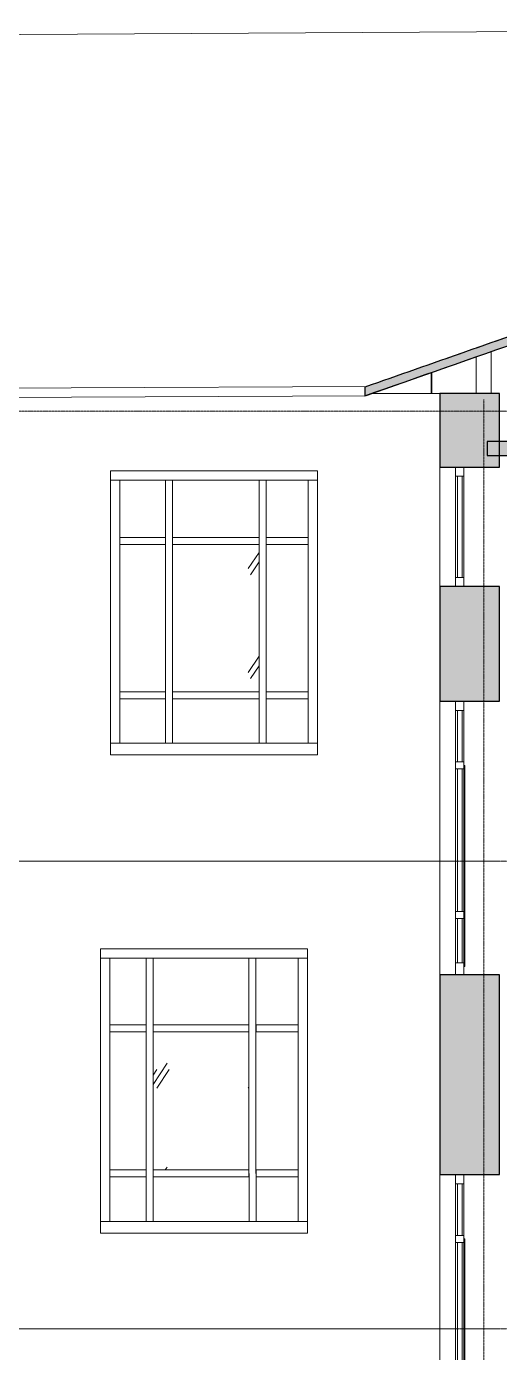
# Model space of a CAD drawing. Header units: millimetres. Extents: x -46915 to 9656, y -6969 to 19630.
# Drawn here: x -24468 to -20424, y 7749 to 19090 of the extents above; entities that cross this region are included whole.
import ezdxf

# ---------------------------------------------------------------- set-up
doc = ezdxf.new("R2010")
doc.units = ezdxf.units.MM
doc.linetypes.add('ADSK_Линия сетки', pattern=[25, 20, -2.5, 0, -2.5])
for name, color, linetype, lineweight in [('Витраж', 7, 'Continuous', 9), ('Крыша', 7, 'Continuous', 9), ('Несущие колонны', 7, 'Continuous', 9), ('Окна', 7, 'Continuous', 9), ('Оси', 7, 'Continuous', 9), ('Панели витража', 7, 'Continuous', 9), ('Перекрытие', 7, 'Continuous', 9), ('Стены внутренние', 7, 'Continuous', 9), ('Стены наружные', 7, 'Continuous', 9), ('Уровни', 7, 'Continuous', 9)]:
    doc.layers.add(name, color=color, linetype=linetype, lineweight=lineweight)
pattern_1 = [(236.31, (-18821.59, 442.3), (-888.998, -1778.001), [320.533, -2884.8]), (236.31, (-18803.8, 388.96), (-888.998, -1778.001), [192.32, -3013.015]), (236.31, (-18910.49, 388.96), (-888.998, -1778.001), [192.32, -3013.015])]

# ---------------------------------------------------------------- blocks, each defined once
blk = doc.blocks.new('Системная панель - _AR_Стекло_40мм_привязка по центру-V13-Б')
at = {"layer": 'Панели витража', "lineweight": 15}
for p, q in [((-20744, 8690), (-20784, 8690)), ((-20784, 8690), (-20784, 7470)), ((-20744, 7470), (-20744, 8690)), ((-20784, 7470), (-20744, 7470))]:
    blk.add_line(p, q, dxfattribs=at)
blk = doc.blocks.new('Системная панель - _AR_Стекло_40мм_привязка по центру-V14-Б')
at = {"layer": 'Панели витража', "lineweight": 15}
for p, q in [((-20744, 9190), (-20784, 9190)), ((-20784, 9190), (-20784, 8750)), ((-20744, 8750), (-20744, 9190)), ((-20784, 8750), (-20744, 8750))]:
    blk.add_line(p, q, dxfattribs=at)
blk = doc.blocks.new('Витраж-тент со смещением вовне - 60мм 30 сдвиг верхнее без сетки-1467094-Б')
at = {"layer": 'Окна'}
for p, q in [((-20719, 4710), (-20729, 4710)), ((-20719, 4710), (-20719, 3430)), ((-20729, 3430), (-20719, 3430))]:
    blk.add_line(p, q, dxfattribs=at)
blk = doc.blocks.new('Прямоугольный импост - 70х20_60мм-V16-Б')
at = {"layer": 'Витраж', "lineweight": 15}
for p, q in [((-20729, 9270), (-20799, 9270)), ((-20799, 9270), (-20799, 9190)), ((-20799, 9190), (-20729, 9190)), ((-20729, 9190), (-20729, 9270))]:
    blk.add_line(p, q, dxfattribs=at)
blk = doc.blocks.new('Прямоугольный импост - 70х60мм-1236807-Б')
at = {"layer": 'Витраж'}
for p, q in [((-20799, 5180), (-20799, 4740)), ((-20729, 5180), (-20729, 4740))]:
    blk.add_line(p, q, dxfattribs=at)
blk = doc.blocks.new('Прямоугольный импост - 70х60мм-V17-Б')
at = {"layer": 'Витраж', "lineweight": 15}
for p, q in [((-20729, 8750), (-20799, 8750)), ((-20799, 8750), (-20799, 8690)), ((-20729, 8690), (-20729, 8750)), ((-20799, 8690), (-20729, 8690))]:
    blk.add_line(p, q, dxfattribs=at)
blk = doc.blocks.new('Прямоугольный импост - 70х60мм-1464295-Б')
at = {"layer": 'Витраж'}
for p, q in [((-20799, 4680), (-20799, 3460)), ((-20729, 4680), (-20729, 3460))]:
    blk.add_line(p, q, dxfattribs=at)
blk = doc.blocks.new('Прямоугольный импост - 70х20_60мм-1426008-Б')
at = {"layer": 'Витраж'}
blk.add_line((-23416, 11120), (-23836, 11120), dxfattribs=at)
blk = doc.blocks.new('Прямоугольный импост - 70х40_60мм-1229682-Б')
at = {"layer": 'Витраж'}
blk.add_line((-22589, 860), (-22119, 860), dxfattribs=at)
blk = doc.blocks.new('Прямоугольный импост - 70х20_60мм-1236776-Б')
at = {"layer": 'Витраж'}
for p, q in [((-23809, 1270), (-23809, 860)), ((-23809, 860), (-23889, 860))]:
    blk.add_line(p, q, dxfattribs=at)
blk = doc.blocks.new('Прямоугольный импост - 70х20_60мм-1225026-Б')
at = {"layer": 'Витраж'}
blk.add_line((-23756, 10520), (-23756, 9280), dxfattribs=at)
blk = doc.blocks.new('Прямоугольный импост - 70х20_60мм-1424475-Б')
at = {"layer": 'Витраж'}
for p, q in [((-23836, 11120), (-23756, 11120)), ((-23756, 11120), (-23756, 10520))]:
    blk.add_line(p, q, dxfattribs=at)
blk = doc.blocks.new('Прямоугольный импост - 70х20_60мм-1424476-Б')
at = {"layer": 'Витраж'}
for p, q in [((-22146, 11120), (-22066, 11120)), ((-22146, 10520), (-22146, 11120))]:
    blk.add_line(p, q, dxfattribs=at)
blk = doc.blocks.new('Прямоугольный импост - 70х20_60мм-1236778-Б')
at = {"layer": 'Витраж'}
for p, q in [((-22199, 860), (-22199, 1270)), ((-22119, 860), (-22199, 860))]:
    blk.add_line(p, q, dxfattribs=at)
blk = doc.blocks.new('Прямоугольный импост - 70х20_60мм-1225023-Б')
at = {"layer": 'Витраж'}
blk.add_line((-22146, 9280), (-22146, 10520), dxfattribs=at)
blk = doc.blocks.new('Прямоугольный импост - 70х20_60мм-1225111-Б')
at = {"layer": 'Витраж'}
blk.add_line((-22536, 11120), (-23416, 11120), dxfattribs=at)
blk = doc.blocks.new('Прямоугольный импост - 70х40_60мм-1426009-Б')
at = {"layer": 'Витраж'}
blk.add_line((-23836, 8870), (-23416, 8870), dxfattribs=at)
blk = doc.blocks.new('Витраж-стеклопакет - Глухой стеклопакет 40мм-1320028-Б')
at = {"layer": 'Окна', "lineweight": 5}
h = blk.add_hatch(dxfattribs=at)
h.set_pattern_fill('FP_1', color=256, style=0, pattern_type=2)
h.set_pattern_definition(pattern_1)
h.paths.add_polyline_path([(-22566, 9310), (-22566, 10490), (-23386, 10490), (-23386, 9310)])
blk = doc.blocks.new('Прямоугольный импост - 70х20_60мм-1225113-Б')
at = {"layer": 'Витраж'}
blk.add_line((-22119, 3110), (-22589, 3110), dxfattribs=at)
blk = doc.blocks.new('Прямоугольный импост - 70х40_60мм-1229822-Б')
at = {"layer": 'Витраж'}
blk.add_line((-23416, 8870), (-22536, 8870), dxfattribs=at)
blk = doc.blocks.new('Прямоугольный импост - 70х60мм-1424473-Б')
at = {"layer": 'Витраж'}
for p, q in [((-23446, 11120), (-23386, 11120)), ((-23446, 11120), (-23446, 10520)), ((-23386, 11120), (-23386, 10520))]:
    blk.add_line(p, q, dxfattribs=at)
blk = doc.blocks.new('Прямоугольный импост - 70х60мм-1236773-Б')
at = {"layer": 'Витраж'}
for p, q in [((-23469, 1270), (-23469, 860)), ((-23409, 1270), (-23409, 860)), ((-23409, 860), (-23469, 860))]:
    blk.add_line(p, q, dxfattribs=at)
blk = doc.blocks.new('Прямоугольный импост - 70х60мм-1426010-Б')
at = {"layer": 'Витраж'}
for p, q in [((-23756, 10490), (-23756, 10550)), ((-23446, 10550), (-23756, 10550)), ((-23446, 10550), (-23446, 10490)), ((-23446, 10490), (-23756, 10490))]:
    blk.add_line(p, q, dxfattribs=at)
blk = doc.blocks.new('Прямоугольный импост - 70х60мм-1225009-Б')
at = {"layer": 'Витраж'}
for p, q in [((-22559, 2600), (-22559, 2660)), ((-22199, 2660), (-22559, 2660)), ((-22199, 2660), (-22199, 2600)), ((-22199, 2600), (-22559, 2600))]:
    blk.add_line(p, q, dxfattribs=at)
blk = doc.blocks.new('Прямоугольный импост - 70х60мм-1239008-Б')
at = {"layer": 'Витраж'}
for p, q in [((-23446, 10520), (-23446, 9280)), ((-23386, 10520), (-23386, 9280))]:
    blk.add_line(p, q, dxfattribs=at)
blk = doc.blocks.new('Прямоугольный импост - 70х60мм-1242018-Б')
at = {"layer": 'Витраж'}
for p, q in [((-23386, 10490), (-23386, 10550)), ((-22566, 10550), (-23386, 10550)), ((-22566, 10550), (-22566, 10490)), ((-22566, 10490), (-23386, 10490))]:
    blk.add_line(p, q, dxfattribs=at)
blk = doc.blocks.new('Системная панель - _AR_Стекло_40мм_привязка по центру-1433322-Б')
at = {"layer": 'Панели витража', "lineweight": 15}
for p, q in [((-20744, 15244), (-20784, 15244)), ((-20784, 15244), (-20784, 14376)), ((-20744, 14376), (-20744, 15244)), ((-20784, 14376), (-20744, 14376))]:
    blk.add_line(p, q, dxfattribs=at)
blk = doc.blocks.new('Прямоугольный импост - 70х20_56мм-1238645-Б')
at = {"layer": 'Витраж', "lineweight": 15}
for p, q in [((-20729, 14376), (-20799, 14376)), ((-20799, 14376), (-20799, 14300)), ((-20799, 14300), (-20729, 14300)), ((-20729, 14300), (-20729, 14376))]:
    blk.add_line(p, q, dxfattribs=at)
blk = doc.blocks.new('Прямоугольный импост - 70х20_56мм-1238622-Б')
at = {"layer": 'Витраж', "lineweight": 15}
for p, q in [((-20729, 15320), (-20799, 15320)), ((-20799, 15320), (-20799, 15244)), ((-20729, 15244), (-20729, 15320)), ((-20799, 15244), (-20729, 15244))]:
    blk.add_line(p, q, dxfattribs=at)
blk = doc.blocks.new('Прямоугольный импост - 70х76мм-1433321-Б')
at = {"layer": 'Витраж'}
for p, q in [((-20799, 15244), (-20799, 14376)), ((-20729, 15244), (-20729, 14376))]:
    blk.add_line(p, q, dxfattribs=at)
blk = doc.blocks.new('Системная панель - _AR_Стекло_40мм_привязка по центру-V20-Б')
at = {"layer": 'Панели витража', "lineweight": 15}
for p, q in [((-20744, 11460), (-20784, 11460)), ((-20784, 11460), (-20784, 11080)), ((-20744, 11080), (-20744, 11460)), ((-20784, 11080), (-20744, 11080))]:
    blk.add_line(p, q, dxfattribs=at)
blk = doc.blocks.new('Системная панель - _AR_Стекло_40мм_привязка по центру-V21-Б')
at = {"layer": 'Панели витража', "lineweight": 15}
for p, q in [((-20744, 12740), (-20784, 12740)), ((-20784, 12740), (-20784, 11520)), ((-20744, 11520), (-20744, 12740)), ((-20784, 11520), (-20744, 11520))]:
    blk.add_line(p, q, dxfattribs=at)
blk = doc.blocks.new('Системная панель - _AR_Стекло_40мм_привязка по центру-V22-Б')
at = {"layer": 'Панели витража', "lineweight": 15}
for p, q in [((-20744, 13240), (-20784, 13240)), ((-20784, 13240), (-20784, 12800)), ((-20744, 12800), (-20744, 13240)), ((-20784, 12800), (-20744, 12800))]:
    blk.add_line(p, q, dxfattribs=at)
blk = doc.blocks.new('Прямоугольный импост - 70х40_60мм-V23-Б')
at = {"layer": 'Витраж', "lineweight": 15}
for p, q in [((-20729, 11080), (-20799, 11080)), ((-20799, 11080), (-20799, 10980)), ((-20729, 10980), (-20729, 11080)), ((-20799, 10980), (-20729, 10980))]:
    blk.add_line(p, q, dxfattribs=at)
blk = doc.blocks.new('Витраж-тент со смещением вовне - 60мм 30 сдвиг-1466994-Б')
at = {"layer": 'Окна'}
for p, q in [((-20719, 3430), (-20729, 3430)), ((-20719, 3430), (-20719, 2990)), ((-20729, 2990), (-20719, 2990))]:
    blk.add_line(p, q, dxfattribs=at)
blk = doc.blocks.new('Прямоугольный импост - 70х20_60мм-V24-Б')
at = {"layer": 'Витраж', "lineweight": 15}
for p, q in [((-20729, 13320), (-20799, 13320)), ((-20799, 13320), (-20799, 13240)), ((-20729, 13240), (-20729, 13320)), ((-20799, 13240), (-20729, 13240))]:
    blk.add_line(p, q, dxfattribs=at)
blk = doc.blocks.new('Прямоугольный импост - 70х60мм-V8-Б')
at = {"layer": 'Витраж'}
for p, q in [((-20799, 3400), (-20799, 3020)), ((-20729, 3400), (-20729, 3020))]:
    blk.add_line(p, q, dxfattribs=at)
blk = doc.blocks.new('Прямоугольный импост - 70х60мм-V25-Б')
at = {"layer": 'Витраж', "lineweight": 15}
for p, q in [((-20729, 12800), (-20799, 12800)), ((-20799, 12800), (-20799, 12740)), ((-20799, 12740), (-20729, 12740)), ((-20729, 12740), (-20729, 12800))]:
    blk.add_line(p, q, dxfattribs=at)
blk = doc.blocks.new('Прямоугольный импост - 70х20_60мм-1426885-Б')
at = {"layer": 'Витраж'}
blk.add_line((-23402, 7120), (-23902, 7120), dxfattribs=at)
blk = doc.blocks.new('Прямоугольный импост - 70х20_60мм-1225891-Б')
at = {"layer": 'Витраж'}
blk.add_line((-23822, 6600), (-23822, 5280), dxfattribs=at)
blk = doc.blocks.new('Прямоугольный импост - 70х20_60мм-1438125-Б')
at = {"layer": 'Витраж'}
for p, q in [((-23902, 7120), (-23822, 7120)), ((-23822, 7120), (-23822, 6600))]:
    blk.add_line(p, q, dxfattribs=at)
blk = doc.blocks.new('Прямоугольный импост - 70х20_60мм-1438126-Б')
at = {"layer": 'Витраж'}
for p, q in [((-22212, 7120), (-22132, 7120)), ((-22212, 6600), (-22212, 7120))]:
    blk.add_line(p, q, dxfattribs=at)
blk = doc.blocks.new('Прямоугольный импост - 70х20_60мм-1225894-Б')
at = {"layer": 'Витраж'}
blk.add_line((-22212, 5280), (-22212, 6600), dxfattribs=at)
blk = doc.blocks.new('Прямоугольный импост - 70х20_60мм-1225850-Б')
at = {"layer": 'Витраж'}
blk.add_line((-22602, 7120), (-23402, 7120), dxfattribs=at)
blk = doc.blocks.new('Прямоугольный импост - 70х40_60мм-1426886-Б')
at = {"layer": 'Витраж'}
blk.add_line((-23902, 4870), (-23402, 4870), dxfattribs=at)
blk = doc.blocks.new('Витраж-стеклопакет - Глухой стеклопакет 40мм-V26-Б')
at = {"layer": 'Окна', "lineweight": 5}
h = blk.add_hatch(dxfattribs=at)
h.set_pattern_fill('FP_1', color=256, style=0, pattern_type=2)
h.set_pattern_definition(pattern_1)
h.paths.add_polyline_path([(-22480, 13400), (-22480, 14660), (-23220, 14660), (-23220, 13400), (-23112, 13400)])
blk = doc.blocks.new('Прямоугольный импост - 70х40_60мм-1229684-Б')
at = {"layer": 'Витраж'}
blk.add_line((-23402, 4870), (-22602, 4870), dxfattribs=at)
blk = doc.blocks.new('Прямоугольный импост - 70х60мм-1438123-Б')
at = {"layer": 'Витраж'}
for p, q in [((-23432, 7120), (-23372, 7120)), ((-23432, 7120), (-23432, 6600)), ((-23372, 7120), (-23372, 6600))]:
    blk.add_line(p, q, dxfattribs=at)
blk = doc.blocks.new('Прямоугольный импост - 70х60мм-1426887-Б')
at = {"layer": 'Витраж'}
for p, q in [((-23822, 6570), (-23822, 6630)), ((-23432, 6630), (-23822, 6630)), ((-23432, 6630), (-23432, 6570)), ((-23432, 6570), (-23822, 6570))]:
    blk.add_line(p, q, dxfattribs=at)
blk = doc.blocks.new('Прямоугольный импост - 70х60мм-1241994-Б')
at = {"layer": 'Витраж'}
for p, q in [((-23432, 6600), (-23432, 5280)), ((-23372, 6600), (-23372, 5280))]:
    blk.add_line(p, q, dxfattribs=at)
blk = doc.blocks.new('Прямоугольный импост - 70х60мм-1229542-Б')
at = {"layer": 'Витраж'}
for p, q in [((-23372, 6570), (-23372, 6630)), ((-22632, 6630), (-23372, 6630)), ((-22632, 6630), (-22632, 6570)), ((-22632, 6570), (-23372, 6570))]:
    blk.add_line(p, q, dxfattribs=at)
blk = doc.blocks.new('ADSK_КолоннаЖБ_Прямоугольная - 380х380мм кирпич-2878672-Б')
at = {"layer": 'Несущие колонны'}
for p, q in [((-20623, 16262), (-20623, 15950)), ((-21009, 15950), (-21009, 16126)), ((-21003, 16128), (-21003, 15950))]:
    blk.add_line(p, q, dxfattribs=at)

msp = doc.modelspace()

# ---------------------------------------------------------------- hatches: boundary and pattern name
at = {"layer": 'Крыша', "true_color": 0xc0c0c0}
h = msp.add_hatch(color=9, dxfattribs=at)
h.paths.add_polyline_path([(559, 15600), (559, 15682), (-1924, 17256), (-1924, 17173), (-449, 16238)])
h.paths.add_polyline_path([(-21576, 15931), (-20090, 16452), (-18579, 16979), (-17434, 17376), (-16052, 17854), (-15361, 18090), (-9588, 18034), (-9588, 18109), (-15361, 18165), (-16743, 17689), (-18125, 17211), (-19506, 16730), (-20886, 16247), (-21576, 16005)])
at = {"layer": 'Перекрытие', "true_color": 0xc0c0c0}
msp.add_hatch(color=9, dxfattribs=at).paths.add_polyline_path([(-14046, 15420), (-12929, 15420), (-12929, 15540), (-20530, 15540), (-20530, 15420), (-15557, 15420)])
at = {"layer": 'Стены наружные', "true_color": 0xc0c0c0}
h = msp.add_hatch(color=9, dxfattribs=at)
h.paths.add_polyline_path([(-20934, 13320), (-20424, 13320), (-20424, 14300), (-20934, 14300), (-20934, 14020)])
h.paths.add_polyline_path([(-20934, 15320), (-20424, 15320), (-20424, 15950), (-20934, 15950), (-20934, 15601)])
msp.add_hatch(color=9, dxfattribs=at).paths.add_polyline_path([(-20845, 9270), (-20424, 9270), (-20424, 10980), (-20934, 10980), (-20934, 9270)])

# ---------------------------------------------------------------- linework, layer by layer
at = {"layer": 'Крыша', "lineweight": 30}
msp.add_line((-21576, 16005), (-21576, 15931), dxfattribs=at)
at = {"layer": 'Крыша'}
msp.add_line((-21564, 15930), (-21564, 15935), dxfattribs=at)
at = {"layer": 'Крыша', "flags": 128}
for points in [[(-12817, 19090), (-15742, 19073), (-18668, 19057), (-21594, 19040), (-24520, 19023), (-27446, 19007), (-30371, 18990), (-33297, 18973), (-36223, 18957), (-39149, 18940)], [(-12817, 19090), (-13789, 18748), (-14761, 18406), (-15732, 18063), (-16704, 17721), (-17676, 17379), (-18648, 17037), (-19620, 16694), (-20592, 16352), (-21564, 16010)], [(-21564, 16010), (-20592, 16352), (-19620, 16694), (-18648, 17037), (-17676, 17379), (-16704, 17721), (-15732, 18063), (-14761, 18406), (-13789, 18748), (-12817, 19090)], [(-19367, 16704), (-19621, 16615), (-20592, 16273), (-21564, 15930)], [(-44247, 15910), (-41727, 15921), (-39206, 15932), (-36686, 15943), (-34166, 15954), (-31645, 15966), (-29125, 15977), (-26605, 15988), (-24085, 15999), (-21564, 16010)], [(-21564, 16010), (-21568, 16008), (-21572, 16007), (-21576, 16005)], [(-21564, 15930), (-24084, 15919), (-26604, 15908), (-29124, 15897), (-31644, 15886), (-34164, 15875), (-36684, 15864), (-39204, 15853), (-41724, 15842), (-44244, 15831)]]:
    msp.add_lwpolyline(points, dxfattribs=at)
at = {"layer": 'Крыша', "lineweight": 30}
for points, knots in [([(-15361, 18165), (-16283, 17849), (-17780, 17331), (-19851, 16610), (-21001, 16207), (-21576, 16005)], [0, 0, 0, 0, 0.444444, 0.722222, 1, 1, 1, 1]), ([(-21576, 15931), (-20656, 16254), (-18603, 16972), (-16548, 17683), (-15413, 18073)], [0, 0, 0, 0, 0.4444444, 0.9915196, 0.9915196, 0.9915196, 0.9915196])]:
    msp.add_open_spline(points, degree=3, knots=knots, dxfattribs=at)
at = {"layer": 'Оси', "linetype": 'ADSK_Линия сетки'}
msp.add_line((-20557, -6169), (-20557, 15900), dxfattribs=at)
at = {"layer": 'Перекрытие', "lineweight": 30}
for p, q in [((-12929, 15540), (-20530, 15540)), ((-20530, 15540), (-20530, 15420)), ((-20530, 15420), (-12929, 15420))]:
    msp.add_line(p, q, dxfattribs=at)
at = {"layer": 'Стены внутренние'}
msp.add_line((-20495, 16307), (-20495, 15950), dxfattribs=at)
at = {"layer": 'Стены наружные'}
for p, q in [((-20934, 15950), (-21508, 15950)), ((-20383, 15800), (-20424, 15800)), ((-20934, 14300), (-20934, 15320)), ((-23750, 12860), (-23750, 15290)), ((-23750, 15290), (-21980, 15290)), ((-21980, 15290), (-21980, 12860)), ((-20934, 10980), (-20934, 13320)), ((-21980, 12860), (-23750, 12860)), ((-20799, 11950), (-43759, 11950)), ((-20719, 11950), (-20424, 11950)), ((-23836, 8770), (-23836, 11200)), ((-23836, 11200), (-22066, 11200)), ((-22066, 11200), (-22066, 8770)), ((-20934, 6930), (-20934, 9270)), ((-22066, 8770), (-23836, 8770)), ((-20799, 7950), (-43759, 7950)), ((-20719, 7950), (-20424, 7950))]:
    msp.add_line(p, q, dxfattribs=at)
at = {"layer": 'Стены наружные', "lineweight": 30}
for p, q in [((-20934, 15950), (-20934, 15320)), ((-20424, 15950), (-20934, 15950)), ((-20424, 15320), (-20424, 15950)), ((-20934, 15320), (-20424, 15320)), ((-20934, 14300), (-20934, 13320)), ((-20424, 14300), (-20934, 14300)), ((-20424, 13320), (-20424, 14300)), ((-20934, 13320), (-20424, 13320)), ((-20934, 10980), (-20934, 9270)), ((-20424, 10980), (-20934, 10980)), ((-20424, 9270), (-20424, 10980)), ((-20934, 9270), (-20424, 9270))]:
    msp.add_line(p, q, dxfattribs=at)
at = {"layer": 'Уровни', "linetype": 'ADSK_Линия сетки', "lineweight": 20}
for p, q in [((5133, 15800), (-46915, 15800)), ((5133, 11950), (-46915, 11950)), ((5133, 7950), (-46915, 7950))]:
    msp.add_line(p, q, dxfattribs=at)

# ---------------------------------------------------------------- block references
at = {"layer": 'Витраж'}
for name, p in [('Прямоугольный импост - 70х20_56мм-1238622-Б', (0, 0)), ('Прямоугольный импост - 70х20_60мм-1426885-Б', (152, 8090)), ('Прямоугольный импост - 70х20_60мм-1438125-Б', (152, 8090)), ('Прямоугольный импост - 70х60мм-1438123-Б', (152, 8090)), ('Прямоугольный импост - 70х20_60мм-1225850-Б', (152, 8090)), ('Прямоугольный импост - 70х60мм-1438123-Б', (952, 8090)), ('Прямоугольный импост - 70х20_60мм-1225113-Б', (139, 12100)), ('Прямоугольный импост - 70х20_60мм-1438126-Б', (152, 8090)), ('Прямоугольный импост - 70х76мм-1433321-Б', (0, 0)), ('Прямоугольный импост - 70х60мм-1426887-Б', (152, 8090)), ('Прямоугольный импост - 70х20_60мм-1225891-Б', (152, 8090)), ('Прямоугольный импост - 70х60мм-1241994-Б', (152, 8090)), ('Прямоугольный импост - 70х60мм-1229542-Б', (152, 8090)), ('Прямоугольный импост - 70х60мм-1241994-Б', (952, 8090)), ('Прямоугольный импост - 70х60мм-1225009-Б', (139, 12060)), ('Прямоугольный импост - 70х20_60мм-1225894-Б', (152, 8090)), ('Прямоугольный импост - 70х20_56мм-1238645-Б', (0, 0)), ('Прямоугольный импост - 70х60мм-1426887-Б', (152, 6770)), ('Прямоугольный импост - 70х60мм-1229542-Б', (152, 6770)), ('Прямоугольный импост - 70х60мм-1225009-Б', (139, 10740)), ('Прямоугольный импост - 70х20_60мм-1236776-Б', (139, 12100)), ('Прямоугольный импост - 70х60мм-1236773-Б', (189, 12100)), ('Прямоугольный импост - 70х60мм-1236773-Б', (989, 12100)), ('Прямоугольный импост - 70х20_60мм-1236778-Б', (139, 12100)), ('Прямоугольный импост - 70х20_60мм-V24-Б', (0, 0)), ('Прямоугольный импост - 70х60мм-1236807-Б', (0, 8060)), ('Прямоугольный импост - 70х40_60мм-1426886-Б', (152, 8090)), ('Прямоугольный импост - 70х40_60мм-1229684-Б', (152, 8090)), ('Прямоугольный импост - 70х40_60мм-1229682-Б', (139, 12100)), ('Прямоугольный импост - 70х60мм-V25-Б', (0, 0)), ('Прямоугольный импост - 70х60мм-1464295-Б', (0, 8060)), ('Прямоугольный импост - 70х60мм-V25-Б', (0, -1280)), ('Прямоугольный импост - 70х60мм-V8-Б', (0, 8060)), ('Прямоугольный импост - 70х20_60мм-1426008-Б', (0, 0)), ('Прямоугольный импост - 70х20_60мм-1424475-Б', (0, 0)), ('Прямоугольный импост - 70х60мм-1424473-Б', (0, 0)), ('Прямоугольный импост - 70х20_60мм-1225111-Б', (0, 0)), ('Прямоугольный импост - 70х60мм-1424473-Б', (880, 0)), ('Прямоугольный импост - 70х20_60мм-1225113-Б', (54, 8010)), ('Прямоугольный импост - 70х20_60мм-1424476-Б', (0, 0)), ('Прямоугольный импост - 70х40_60мм-V23-Б', (0, 0)), ('Прямоугольный импост - 70х60мм-1426010-Б', (0, 0)), ('Прямоугольный импост - 70х60мм-1242018-Б', (0, 0)), ('Прямоугольный импост - 70х60мм-1225009-Б', (54, 7890)), ('Прямоугольный импост - 70х20_60мм-1225026-Б', (0, 0)), ('Прямоугольный импост - 70х60мм-1239008-Б', (0, 0)), ('Прямоугольный импост - 70х60мм-1239008-Б', (880, 0)), ('Прямоугольный импост - 70х20_60мм-1225023-Б', (0, 0)), ('Прямоугольный импост - 70х60мм-1426010-Б', (0, -1240)), ('Прямоугольный импост - 70х60мм-1242018-Б', (0, -1240)), ('Прямоугольный импост - 70х60мм-1225009-Б', (54, 6650)), ('Прямоугольный импост - 70х20_60мм-1236776-Б', (54, 8010)), ('Прямоугольный импост - 70х60мм-1236773-Б', (24, 8010)), ('Прямоугольный импост - 70х60мм-1236773-Б', (904, 8010)), ('Прямоугольный импост - 70х20_60мм-1236778-Б', (54, 8010)), ('Прямоугольный импост - 70х20_60мм-V16-Б', (0, 0)), ('Прямоугольный импост - 70х60мм-1236807-Б', (0, 4010)), ('Прямоугольный импост - 70х40_60мм-1426009-Б', (0, 0)), ('Прямоугольный импост - 70х40_60мм-1229822-Б', (0, 0)), ('Прямоугольный импост - 70х40_60мм-1229682-Б', (54, 8010)), ('Прямоугольный импост - 70х60мм-V17-Б', (0, 0)), ('Прямоугольный импост - 70х60мм-1464295-Б', (0, 4010))]:
    msp.add_blockref(name, p, dxfattribs=at)
at = {"layer": 'Несущие колонны'}
msp.add_blockref('ADSK_КолоннаЖБ_Прямоугольная - 380х380мм кирпич-2878672-Б', (0, 0), dxfattribs=at)
at = {"layer": 'Окна'}
for name, p in [('Витраж-стеклопакет - Глухой стеклопакет 40мм-V26-Б', (0, 0)), ('Витраж-тент со смещением вовне - 60мм 30 сдвиг верхнее без сетки-1467094-Б', (0, 8060)), ('Витраж-тент со смещением вовне - 60мм 30 сдвиг-1466994-Б', (0, 8060)), ('Витраж-стеклопакет - Глухой стеклопакет 40мм-1320028-Б', (0, 0)), ('Витраж-тент со смещением вовне - 60мм 30 сдвиг верхнее без сетки-1467094-Б', (0, 4010))]:
    msp.add_blockref(name, p, dxfattribs=at)
at = {"layer": 'Панели витража'}
for name in ['Системная панель - _AR_Стекло_40мм_привязка по центру-1433322-Б', 'Системная панель - _AR_Стекло_40мм_привязка по центру-V22-Б', 'Системная панель - _AR_Стекло_40мм_привязка по центру-V21-Б', 'Системная панель - _AR_Стекло_40мм_привязка по центру-V20-Б', 'Системная панель - _AR_Стекло_40мм_привязка по центру-V14-Б', 'Системная панель - _AR_Стекло_40мм_привязка по центру-V13-Б']:
    msp.add_blockref(name, (0, 0), dxfattribs=at)

doc.saveas('drawing.dxf')
